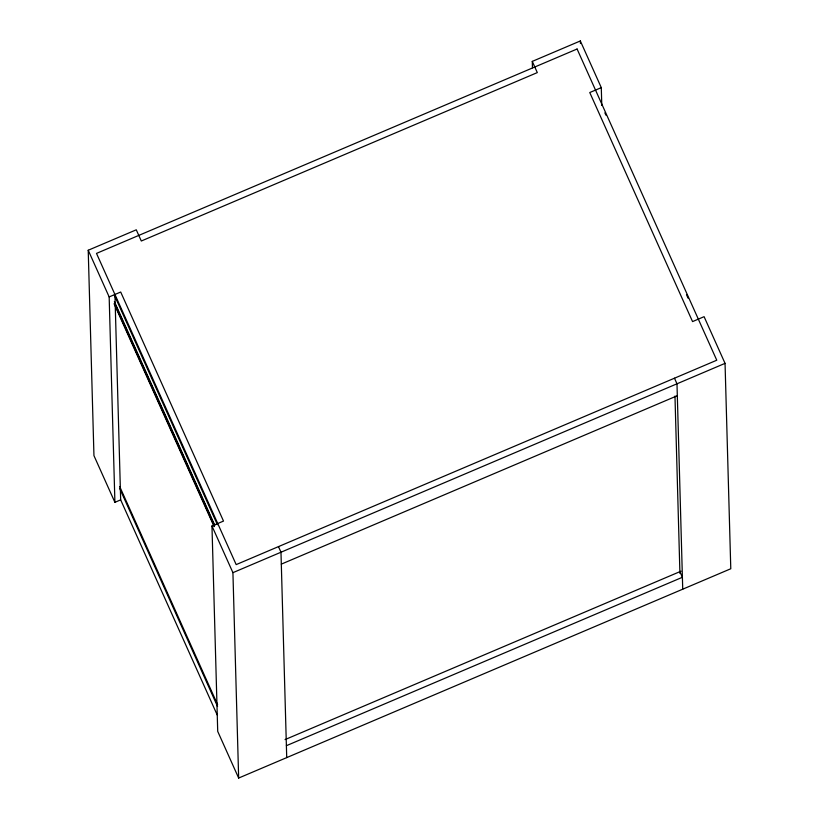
<?xml version="1.0" encoding="UTF-8"?>
<svg xmlns="http://www.w3.org/2000/svg" width="819" height="819" viewBox="0 0 819 819"><rect width="100%" height="100%" fill="white"/><g stroke="black" fill="none" stroke-linecap="round" stroke-linejoin="round"><path stroke-width="1.23" d="M114.936 294.482L120.669 499.866L114.906 502.323L93.95 455.64L88.217 250.245L136.271 229.811L141.308 241.011L537.305 72.594L532.278 61.394L580.343 40.95L601.289 87.633L601.791 105.487M114.906 502.323L109.162 296.928L120.7 292.025L223.505 521.079L211.967 525.982L217.711 731.367L238.657 778.05L730.783 568.755L725.05 363.36L704.094 316.677L692.557 321.591L589.762 92.537L601.289 87.633M238.657 778.05L232.924 572.665L725.05 363.36M281.316 564.137L677.323 395.71M285.043 739.598L681.039 571.181M286.384 745.699L682.391 577.282L679.883 571.672M604.872 112.838L605.917 115.162M686.486 294.666L688.052 298.157M674.477 378.204L676.985 383.804L682.729 589.189M278.47 546.621L280.978 552.221L286.722 757.606M114.343 295.086L217.404 524.703M114.384 301.566L214.824 525.358M114.558 302.887L214.476 525.511M114.445 303.614L214.363 526.238M114.097 303.777L214.117 526.617M88.217 250.245L109.162 296.928M211.967 525.982L232.924 572.665M119.687 486.506L217.619 704.688M119.748 488.554L217.567 706.521M120.669 499.866L217.209 714.967M674.969 396.058L679.924 573.382M580.343 40.95L580.415 43.499M532.278 61.394L532.463 67.772M577.088 49.007L96.499 253.399L236.179 564.608L716.768 360.217L577.088 49.007"/></g></svg>
